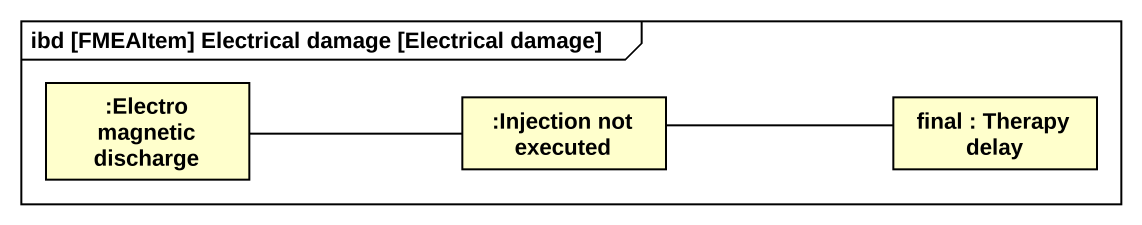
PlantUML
@startuml
mainframe ibd [FMEAItem] Electrical damage [Electrical damage]
rectangle ":Electro magnetic discharge" as Electro_magnetic_discharge
rectangle ":Injection not executed" as Injection_not_executed
rectangle "final : Therapy delay" as final
Electro_magnetic_discharge -right- Injection_not_executed
Injection_not_executed -right- final
@enduml
